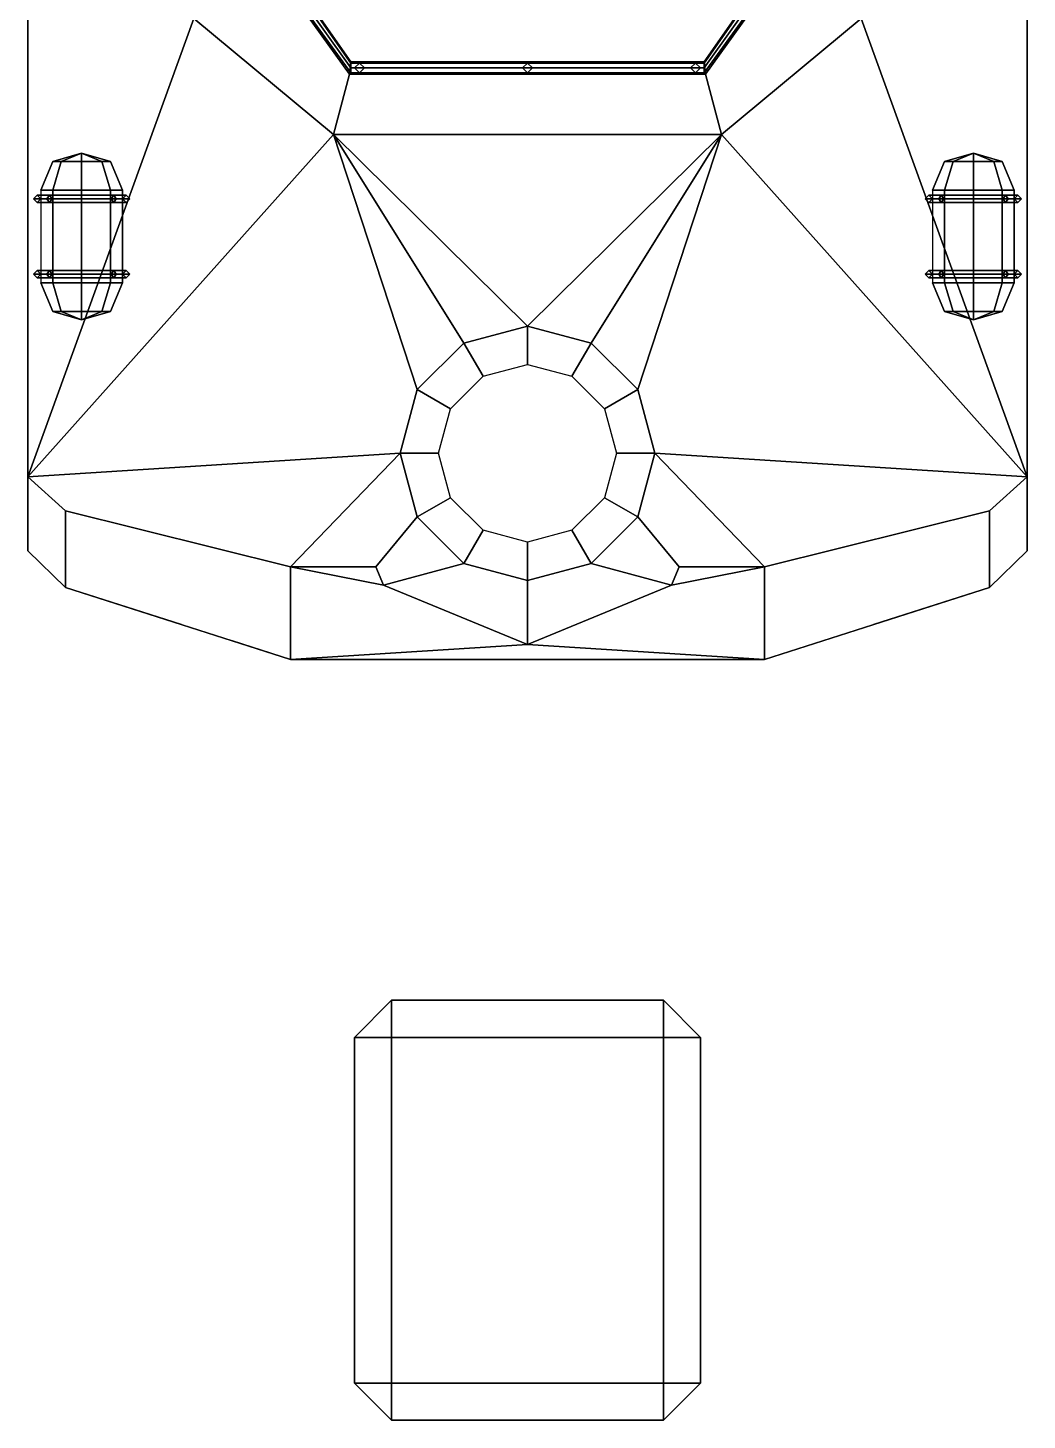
# Model space of a CAD drawing. Extents: x -4 to 4, y -35.9 to 36.
# Drawn here: x -4.05 to 4.05, y 2.36 to 13.63 of the extents above; entities that cross this region are included whole.
import ezdxf

# ---------------------------------------------------------------- set-up
doc = ezdxf.new("R2010")
doc.units = 0
doc.layers.add('SUPERSTRUCTURE', color=3, linetype='CONTINUOUS')

msp = doc.modelspace()

# ---------------------------------------------------------------- linework, layer by layer
at = {"layer": 'SUPERSTRUCTURE'}
for points in [[(-4.045, 27.32, 3.13), (-4.045, 9.4, 3.13), (-4.045, 10, 5.69), (-4.045, 26.4, 5.69)], [(-4.045, 27.32, 2.99), (-4.045, 9.4, 2.99), (-4.045, 9.4, 3.13), (-4.045, 27.32, 3.13)], [(4.045, 10, 5.69), (4.045, 9.4, 3.13), (4.045, 27.32, 3.13), (4.045, 26.4, 5.69)], [(4.045, 9.4, 3.13), (4.045, 9.4, 2.99), (4.045, 27.32, 2.99), (4.045, 27.32, 3.13)], [(-4.045, 26.4, 5.69), (-4.045, 10, 5.69), (-2.7, 13.71, 5.69), (-2.7, 24.09, 5.69)], [(2.7, 24.09, 5.69), (2.7, 13.71, 5.69), (4.045, 10, 5.69), (4.045, 26.4, 5.69)], [(-2.7, 13.71, 5.69), (-1.57, 12.77, 5.69), (-1.44, 13.26, 8.78), (-2.18, 14.29, 8.78)], [(-1.43, 13.36, 8.78), (-2.08, 14.29, 8.78), (-2.18, 14.29, 8.78), (-1.44, 13.26, 8.78)], [(-1.43, 13.31, 9.3), (-1.43, 13.27, 9.34), (-2.17, 14.29, 9.34), (-2.13, 14.29, 9.3)], [(-1.43, 13.27, 9.34), (-1.43, 13.31, 9.38), (-2.13, 14.29, 9.38), (-2.17, 14.29, 9.34)], [(-1.43, 13.35, 9.34), (-1.43, 13.31, 9.3), (-2.13, 14.29, 9.3), (-2.09, 14.29, 9.34)], [(-1.43, 13.31, 9.38), (-1.43, 13.35, 9.34), (-2.09, 14.29, 9.34), (-2.13, 14.29, 9.38)], [(1.43, 13.36, 7.59), (2.08, 14.29, 7.59), (-2.08, 14.29, 7.59), (-1.43, 13.36, 7.59)], [(-1.43, 13.36, 7.59), (-2.08, 14.29, 7.59), (-2.08, 14.29, 8.78), (-1.43, 13.36, 8.78)], [(2.08, 14.29, 8.78), (1.43, 13.36, 8.78), (1.44, 13.26, 8.78), (2.18, 14.29, 8.78)], [(2.08, 14.29, 7.59), (1.43, 13.36, 7.59), (1.43, 13.36, 8.78), (2.08, 14.29, 8.78)], [(1.43, 13.35, 9.34), (1.43, 13.31, 9.38), (2.13, 14.29, 9.38), (2.09, 14.29, 9.34)], [(1.43, 13.31, 9.38), (1.43, 13.27, 9.34), (2.17, 14.29, 9.34), (2.13, 14.29, 9.38)], [(1.43, 13.27, 9.34), (1.43, 13.31, 9.3), (2.13, 14.29, 9.3), (2.17, 14.29, 9.34)], [(1.43, 13.31, 9.3), (1.43, 13.35, 9.34), (2.09, 14.29, 9.34), (2.13, 14.29, 9.3)], [(1.44, 13.26, 8.78), (1.57, 12.77, 5.69), (2.7, 13.71, 5.69), (2.18, 14.29, 8.78)], [(-4.045, 10, 5.69), (-4.045, 10, 5.69), (-1.57, 12.77, 5.69), (-2.7, 13.71, 5.69)], [(1.57, 12.77, 5.69), (4.045, 10, 5.69), (4.045, 10, 5.69), (2.7, 13.71, 5.69)], [(1.43, 13.36, 8.78), (-1.43, 13.36, 8.78), (-1.44, 13.26, 8.78), (1.44, 13.26, 8.78)], [(1.43, 13.36, 7.59), (-1.43, 13.36, 7.59), (-1.43, 13.36, 8.78), (1.43, 13.36, 8.78)], [(1.43, 13.35, 9.34), (1.43, 13.31, 9.3), (-1.43, 13.31, 9.3), (-1.43, 13.35, 9.34)], [(1.43, 13.31, 9.38), (1.43, 13.35, 9.34), (-1.43, 13.35, 9.34), (-1.43, 13.31, 9.38)], [(1.43, 13.31, 9.3), (1.43, 13.27, 9.34), (-1.43, 13.27, 9.34), (-1.43, 13.31, 9.3)], [(1.43, 13.27, 9.34), (1.43, 13.31, 9.38), (-1.43, 13.31, 9.38), (-1.43, 13.27, 9.34)], [(-1.36, 13.35, 8.78), (-1.4, 13.31, 8.78), (-1.4, 13.31, 9.3), (-1.36, 13.35, 9.34)], [(-1.4, 13.31, 8.78), (-1.36, 13.27, 8.78), (-1.36, 13.27, 9.34), (-1.4, 13.31, 9.3)], [(-1.32, 13.31, 8.78), (-1.36, 13.35, 8.78), (-1.36, 13.35, 9.34), (-1.32, 13.31, 9.3)], [(-1.36, 13.27, 8.78), (-1.32, 13.31, 8.78), (-1.32, 13.31, 9.3), (-1.36, 13.27, 9.34)], [(0, 13.35, 8.78), (-0.04, 13.31, 8.78), (-0.04, 13.31, 9.3), (0, 13.35, 9.34)], [(-0.04, 13.31, 8.78), (0, 13.27, 8.78), (0, 13.27, 9.34), (-0.04, 13.31, 9.3)], [(0.04, 13.31, 8.78), (0, 13.35, 8.78), (0, 13.35, 9.34), (0.04, 13.31, 9.3)], [(0, 13.27, 8.78), (0.04, 13.31, 8.78), (0.04, 13.31, 9.3), (0, 13.27, 9.34)], [(1.36, 13.35, 8.78), (1.32, 13.31, 8.78), (1.32, 13.31, 9.3), (1.36, 13.35, 9.34)], [(1.32, 13.31, 8.78), (1.36, 13.27, 8.78), (1.36, 13.27, 9.34), (1.32, 13.31, 9.3)], [(1.4, 13.31, 8.78), (1.36, 13.35, 8.78), (1.36, 13.35, 9.34), (1.4, 13.31, 9.3)], [(1.36, 13.27, 8.78), (1.4, 13.31, 8.78), (1.4, 13.31, 9.3), (1.36, 13.27, 9.34)], [(-1.44, 13.26, 8.78), (-1.57, 12.77, 5.69), (1.57, 12.77, 5.69), (1.44, 13.26, 8.78)], [(-0.892, 10.705, 5.69), (-1.57, 12.77, 5.69), (-4.045, 10, 5.69), (-1.03, 10.19, 5.69)], [(-1.57, 12.77, 5.69), (0, 11.22, 5.69), (0, 11.22, 5.69), (1.57, 12.77, 5.69)], [(-0.515, 11.082, 5.69), (-1.57, 12.77, 5.69), (-1.57, 12.77, 5.69), (-0.892, 10.705, 5.69)], [(0, 11.22, 5.69), (-1.57, 12.77, 5.69), (-1.57, 12.77, 5.69), (-0.515, 11.082, 5.69)], [(0, 11.22, 5.69), (0.515, 11.082, 5.69), (0.515, 11.082, 5.69), (1.57, 12.77, 5.69)], [(0.515, 11.082, 5.69), (0.892, 10.705, 5.69), (0.892, 10.705, 5.69), (1.57, 12.77, 5.69)], [(1.03, 10.19, 5.69), (4.045, 10, 5.69), (1.57, 12.77, 5.69), (0.892, 10.705, 5.69)], [(-3.775, 12.553, 5.915), (-3.843, 12.32, 5.847), (-3.94, 12.32, 6.08), (-3.843, 12.553, 6.08)], [(-3.843, 12.553, 6.08), (-3.94, 12.32, 6.08), (-3.843, 12.32, 6.313), (-3.775, 12.553, 6.245)], [(-3.61, 12.62, 6.08), (-3.775, 12.553, 5.915), (-3.843, 12.553, 6.08), (-3.61, 12.62, 6.08)], [(-3.61, 12.62, 6.08), (-3.843, 12.553, 6.08), (-3.775, 12.553, 6.245), (-3.61, 12.62, 6.08)], [(-3.61, 12.553, 5.847), (-3.61, 12.32, 5.75), (-3.843, 12.32, 5.847), (-3.775, 12.553, 5.915)], [(-3.775, 12.553, 6.245), (-3.843, 12.32, 6.313), (-3.61, 12.32, 6.41), (-3.61, 12.553, 6.313)], [(-3.61, 12.62, 6.08), (-3.61, 12.553, 5.847), (-3.775, 12.553, 5.915), (-3.61, 12.62, 6.08)], [(-3.61, 12.62, 6.08), (-3.775, 12.553, 6.245), (-3.61, 12.553, 6.313), (-3.61, 12.62, 6.08)], [(-3.61, 12.62, 6.08), (-3.445, 12.553, 5.915), (-3.61, 12.553, 5.847), (-3.61, 12.62, 6.08)], [(-3.61, 12.62, 6.08), (-3.377, 12.553, 6.08), (-3.445, 12.553, 5.915), (-3.61, 12.62, 6.08)], [(-3.61, 12.62, 6.08), (-3.445, 12.553, 6.245), (-3.377, 12.553, 6.08), (-3.61, 12.62, 6.08)], [(-3.61, 12.62, 6.08), (-3.61, 12.553, 6.313), (-3.445, 12.553, 6.245), (-3.61, 12.62, 6.08)], [(-3.445, 12.553, 5.915), (-3.377, 12.32, 5.847), (-3.61, 12.32, 5.75), (-3.61, 12.553, 5.847)], [(-3.61, 12.553, 6.313), (-3.61, 12.32, 6.41), (-3.377, 12.32, 6.313), (-3.445, 12.553, 6.245)], [(-3.377, 12.553, 6.08), (-3.28, 12.32, 6.08), (-3.377, 12.32, 5.847), (-3.445, 12.553, 5.915)], [(-3.445, 12.553, 6.245), (-3.377, 12.32, 6.313), (-3.28, 12.32, 6.08), (-3.377, 12.553, 6.08)], [(3.377, 12.553, 6.08), (3.28, 12.32, 6.08), (3.377, 12.32, 6.313), (3.445, 12.553, 6.245)], [(3.445, 12.553, 5.915), (3.377, 12.32, 5.847), (3.28, 12.32, 6.08), (3.377, 12.553, 6.08)], [(3.61, 12.62, 6.08), (3.377, 12.553, 6.08), (3.445, 12.553, 6.245), (3.61, 12.62, 6.08)], [(3.61, 12.62, 6.08), (3.445, 12.553, 5.915), (3.377, 12.553, 6.08), (3.61, 12.62, 6.08)], [(3.445, 12.553, 6.245), (3.377, 12.32, 6.313), (3.61, 12.32, 6.41), (3.61, 12.553, 6.313)], [(3.61, 12.553, 5.847), (3.61, 12.32, 5.75), (3.377, 12.32, 5.847), (3.445, 12.553, 5.915)], [(3.61, 12.62, 6.08), (3.445, 12.553, 6.245), (3.61, 12.553, 6.313), (3.61, 12.62, 6.08)], [(3.61, 12.62, 6.08), (3.61, 12.553, 5.847), (3.445, 12.553, 5.915), (3.61, 12.62, 6.08)], [(3.61, 12.62, 6.08), (3.775, 12.553, 6.245), (3.843, 12.553, 6.08), (3.61, 12.62, 6.08)], [(3.61, 12.62, 6.08), (3.843, 12.553, 6.08), (3.775, 12.553, 5.915), (3.61, 12.62, 6.08)], [(3.61, 12.62, 6.08), (3.61, 12.553, 6.313), (3.775, 12.553, 6.245), (3.61, 12.62, 6.08)], [(3.61, 12.62, 6.08), (3.775, 12.553, 5.915), (3.61, 12.553, 5.847), (3.61, 12.62, 6.08)], [(3.61, 12.553, 6.313), (3.61, 12.32, 6.41), (3.843, 12.32, 6.313), (3.775, 12.553, 6.245)], [(3.775, 12.553, 5.915), (3.843, 12.32, 5.847), (3.61, 12.32, 5.75), (3.61, 12.553, 5.847)], [(3.775, 12.553, 6.245), (3.843, 12.32, 6.313), (3.94, 12.32, 6.08), (3.843, 12.553, 6.08)], [(3.843, 12.553, 6.08), (3.94, 12.32, 6.08), (3.843, 12.32, 5.847), (3.775, 12.553, 5.915)], [(-3.97, 12.28, 5.69), (-4, 12.25, 5.69), (-4, 12.25, 6.08), (-3.97, 12.28, 6.08)], [(-3.891, 12.25, 6.361), (-3.87, 12.28, 6.34), (-3.97, 12.28, 6.08), (-4, 12.25, 6.08)], [(-4, 12.25, 5.69), (-3.97, 12.22, 5.69), (-3.97, 12.22, 6.08), (-4, 12.25, 6.08)], [(-3.87, 12.22, 6.34), (-3.891, 12.25, 6.361), (-4, 12.25, 6.08), (-3.97, 12.22, 6.08)], [(-3.94, 12.25, 5.69), (-3.97, 12.28, 5.69), (-3.97, 12.28, 6.08), (-3.94, 12.25, 6.08)], [(-3.87, 12.28, 6.34), (-3.849, 12.25, 6.319), (-3.94, 12.25, 6.08), (-3.97, 12.28, 6.08)], [(-3.97, 12.22, 5.69), (-3.94, 12.25, 5.69), (-3.94, 12.25, 6.08), (-3.97, 12.22, 6.08)], [(-3.849, 12.25, 6.319), (-3.87, 12.22, 6.34), (-3.97, 12.22, 6.08), (-3.94, 12.25, 6.08)], [(-3.61, 12.25, 6.47), (-3.61, 12.28, 6.44), (-3.87, 12.28, 6.34), (-3.891, 12.25, 6.361)], [(-3.61, 12.22, 6.44), (-3.61, 12.25, 6.47), (-3.891, 12.25, 6.361), (-3.87, 12.22, 6.34)], [(-3.61, 12.28, 6.44), (-3.61, 12.25, 6.41), (-3.849, 12.25, 6.319), (-3.87, 12.28, 6.34)], [(-3.61, 12.25, 6.41), (-3.61, 12.22, 6.44), (-3.87, 12.22, 6.34), (-3.849, 12.25, 6.319)], [(-3.61, 12.28, 6.44), (-3.61, 12.25, 6.47), (-3.329, 12.25, 6.361), (-3.35, 12.28, 6.34)], [(-3.61, 12.25, 6.41), (-3.61, 12.28, 6.44), (-3.35, 12.28, 6.34), (-3.371, 12.25, 6.319)], [(-3.61, 12.25, 6.47), (-3.61, 12.22, 6.44), (-3.35, 12.22, 6.34), (-3.329, 12.25, 6.361)], [(-3.61, 12.22, 6.44), (-3.61, 12.25, 6.41), (-3.371, 12.25, 6.319), (-3.35, 12.22, 6.34)], [(-3.371, 12.25, 6.319), (-3.35, 12.28, 6.34), (-3.25, 12.28, 6.08), (-3.28, 12.25, 6.08)], [(-3.35, 12.22, 6.34), (-3.371, 12.25, 6.319), (-3.28, 12.25, 6.08), (-3.25, 12.22, 6.08)], [(-3.35, 12.28, 6.34), (-3.329, 12.25, 6.361), (-3.22, 12.25, 6.08), (-3.25, 12.28, 6.08)], [(-3.329, 12.25, 6.361), (-3.35, 12.22, 6.34), (-3.25, 12.22, 6.08), (-3.22, 12.25, 6.08)], [(-3.25, 12.28, 5.69), (-3.28, 12.25, 5.69), (-3.28, 12.25, 6.08), (-3.25, 12.28, 6.08)], [(-3.28, 12.25, 5.69), (-3.25, 12.22, 5.69), (-3.25, 12.22, 6.08), (-3.28, 12.25, 6.08)], [(-3.22, 12.25, 5.69), (-3.25, 12.28, 5.69), (-3.25, 12.28, 6.08), (-3.22, 12.25, 6.08)], [(-3.25, 12.22, 5.69), (-3.22, 12.25, 5.69), (-3.22, 12.25, 6.08), (-3.25, 12.22, 6.08)], [(3.329, 12.25, 6.361), (3.35, 12.28, 6.34), (3.25, 12.28, 6.08), (3.22, 12.25, 6.08)], [(3.25, 12.28, 5.69), (3.22, 12.25, 5.69), (3.22, 12.25, 6.08), (3.25, 12.28, 6.08)], [(3.35, 12.22, 6.34), (3.329, 12.25, 6.361), (3.22, 12.25, 6.08), (3.25, 12.22, 6.08)], [(3.22, 12.25, 5.69), (3.25, 12.22, 5.69), (3.25, 12.22, 6.08), (3.22, 12.25, 6.08)], [(3.35, 12.28, 6.34), (3.371, 12.25, 6.319), (3.28, 12.25, 6.08), (3.25, 12.28, 6.08)], [(3.28, 12.25, 5.69), (3.25, 12.28, 5.69), (3.25, 12.28, 6.08), (3.28, 12.25, 6.08)], [(3.371, 12.25, 6.319), (3.35, 12.22, 6.34), (3.25, 12.22, 6.08), (3.28, 12.25, 6.08)], [(3.25, 12.22, 5.69), (3.28, 12.25, 5.69), (3.28, 12.25, 6.08), (3.25, 12.22, 6.08)], [(3.61, 12.25, 6.47), (3.61, 12.28, 6.44), (3.35, 12.28, 6.34), (3.329, 12.25, 6.361)], [(3.61, 12.22, 6.44), (3.61, 12.25, 6.47), (3.329, 12.25, 6.361), (3.35, 12.22, 6.34)], [(3.61, 12.28, 6.44), (3.61, 12.25, 6.41), (3.371, 12.25, 6.319), (3.35, 12.28, 6.34)], [(3.61, 12.25, 6.41), (3.61, 12.22, 6.44), (3.35, 12.22, 6.34), (3.371, 12.25, 6.319)], [(3.61, 12.25, 6.41), (3.61, 12.28, 6.44), (3.87, 12.28, 6.34), (3.849, 12.25, 6.319)], [(3.61, 12.28, 6.44), (3.61, 12.25, 6.47), (3.891, 12.25, 6.361), (3.87, 12.28, 6.34)], [(3.61, 12.22, 6.44), (3.61, 12.25, 6.41), (3.849, 12.25, 6.319), (3.87, 12.22, 6.34)], [(3.61, 12.25, 6.47), (3.61, 12.22, 6.44), (3.87, 12.22, 6.34), (3.891, 12.25, 6.361)], [(3.849, 12.25, 6.319), (3.87, 12.28, 6.34), (3.97, 12.28, 6.08), (3.94, 12.25, 6.08)], [(3.87, 12.22, 6.34), (3.849, 12.25, 6.319), (3.94, 12.25, 6.08), (3.97, 12.22, 6.08)], [(3.87, 12.28, 6.34), (3.891, 12.25, 6.361), (4, 12.25, 6.08), (3.97, 12.28, 6.08)], [(3.891, 12.25, 6.361), (3.87, 12.22, 6.34), (3.97, 12.22, 6.08), (4, 12.25, 6.08)], [(3.97, 12.28, 5.69), (3.94, 12.25, 5.69), (3.94, 12.25, 6.08), (3.97, 12.28, 6.08)], [(3.94, 12.25, 5.69), (3.97, 12.22, 5.69), (3.97, 12.22, 6.08), (3.94, 12.25, 6.08)], [(4, 12.25, 5.69), (3.97, 12.28, 5.69), (3.97, 12.28, 6.08), (4, 12.25, 6.08)], [(3.97, 12.22, 5.69), (4, 12.25, 5.69), (4, 12.25, 6.08), (3.97, 12.22, 6.08)], [(-3.891, 11.64, 6.361), (-3.87, 11.67, 6.34), (-3.97, 11.67, 6.08), (-4, 11.64, 6.08)], [(-3.97, 11.67, 5.69), (-4, 11.64, 5.69), (-4, 11.64, 6.08), (-3.97, 11.67, 6.08)], [(-3.87, 11.61, 6.34), (-3.891, 11.64, 6.361), (-4, 11.64, 6.08), (-3.97, 11.61, 6.08)], [(-4, 11.64, 5.69), (-3.97, 11.61, 5.69), (-3.97, 11.61, 6.08), (-4, 11.64, 6.08)], [(-3.87, 11.67, 6.34), (-3.849, 11.64, 6.319), (-3.94, 11.64, 6.08), (-3.97, 11.67, 6.08)], [(-3.94, 11.64, 5.69), (-3.97, 11.67, 5.69), (-3.97, 11.67, 6.08), (-3.94, 11.64, 6.08)], [(-3.849, 11.64, 6.319), (-3.87, 11.61, 6.34), (-3.97, 11.61, 6.08), (-3.94, 11.64, 6.08)], [(-3.97, 11.61, 5.69), (-3.94, 11.64, 5.69), (-3.94, 11.64, 6.08), (-3.97, 11.61, 6.08)], [(-3.61, 11.64, 6.47), (-3.61, 11.67, 6.44), (-3.87, 11.67, 6.34), (-3.891, 11.64, 6.361)], [(-3.61, 11.61, 6.44), (-3.61, 11.64, 6.47), (-3.891, 11.64, 6.361), (-3.87, 11.61, 6.34)], [(-3.61, 11.67, 6.44), (-3.61, 11.64, 6.41), (-3.849, 11.64, 6.319), (-3.87, 11.67, 6.34)], [(-3.61, 11.64, 6.41), (-3.61, 11.61, 6.44), (-3.87, 11.61, 6.34), (-3.849, 11.64, 6.319)], [(-3.61, 11.64, 6.41), (-3.61, 11.67, 6.44), (-3.35, 11.67, 6.34), (-3.371, 11.64, 6.319)], [(-3.61, 11.67, 6.44), (-3.61, 11.64, 6.47), (-3.329, 11.64, 6.361), (-3.35, 11.67, 6.34)], [(-3.61, 11.61, 6.44), (-3.61, 11.64, 6.41), (-3.371, 11.64, 6.319), (-3.35, 11.61, 6.34)], [(-3.61, 11.64, 6.47), (-3.61, 11.61, 6.44), (-3.35, 11.61, 6.34), (-3.329, 11.64, 6.361)], [(-3.371, 11.64, 6.319), (-3.35, 11.67, 6.34), (-3.25, 11.67, 6.08), (-3.28, 11.64, 6.08)], [(-3.35, 11.61, 6.34), (-3.371, 11.64, 6.319), (-3.28, 11.64, 6.08), (-3.25, 11.61, 6.08)], [(-3.35, 11.67, 6.34), (-3.329, 11.64, 6.361), (-3.22, 11.64, 6.08), (-3.25, 11.67, 6.08)], [(-3.329, 11.64, 6.361), (-3.35, 11.61, 6.34), (-3.25, 11.61, 6.08), (-3.22, 11.64, 6.08)], [(-3.25, 11.67, 5.69), (-3.28, 11.64, 5.69), (-3.28, 11.64, 6.08), (-3.25, 11.67, 6.08)], [(-3.28, 11.64, 5.69), (-3.25, 11.61, 5.69), (-3.25, 11.61, 6.08), (-3.28, 11.64, 6.08)], [(-3.22, 11.64, 5.69), (-3.25, 11.67, 5.69), (-3.25, 11.67, 6.08), (-3.22, 11.64, 6.08)], [(-3.25, 11.61, 5.69), (-3.22, 11.64, 5.69), (-3.22, 11.64, 6.08), (-3.25, 11.61, 6.08)], [(3.329, 11.64, 6.361), (3.35, 11.67, 6.34), (3.25, 11.67, 6.08), (3.22, 11.64, 6.08)], [(3.25, 11.67, 5.69), (3.22, 11.64, 5.69), (3.22, 11.64, 6.08), (3.25, 11.67, 6.08)], [(3.35, 11.61, 6.34), (3.329, 11.64, 6.361), (3.22, 11.64, 6.08), (3.25, 11.61, 6.08)], [(3.22, 11.64, 5.69), (3.25, 11.61, 5.69), (3.25, 11.61, 6.08), (3.22, 11.64, 6.08)], [(3.35, 11.67, 6.34), (3.371, 11.64, 6.319), (3.28, 11.64, 6.08), (3.25, 11.67, 6.08)], [(3.28, 11.64, 5.69), (3.25, 11.67, 5.69), (3.25, 11.67, 6.08), (3.28, 11.64, 6.08)], [(3.371, 11.64, 6.319), (3.35, 11.61, 6.34), (3.25, 11.61, 6.08), (3.28, 11.64, 6.08)], [(3.25, 11.61, 5.69), (3.28, 11.64, 5.69), (3.28, 11.64, 6.08), (3.25, 11.61, 6.08)], [(3.61, 11.64, 6.47), (3.61, 11.67, 6.44), (3.35, 11.67, 6.34), (3.329, 11.64, 6.361)], [(3.61, 11.61, 6.44), (3.61, 11.64, 6.47), (3.329, 11.64, 6.361), (3.35, 11.61, 6.34)], [(3.61, 11.67, 6.44), (3.61, 11.64, 6.41), (3.371, 11.64, 6.319), (3.35, 11.67, 6.34)], [(3.61, 11.64, 6.41), (3.61, 11.61, 6.44), (3.35, 11.61, 6.34), (3.371, 11.64, 6.319)], [(3.61, 11.67, 6.44), (3.61, 11.64, 6.47), (3.891, 11.64, 6.361), (3.87, 11.67, 6.34)], [(3.61, 11.64, 6.41), (3.61, 11.67, 6.44), (3.87, 11.67, 6.34), (3.849, 11.64, 6.319)], [(3.61, 11.64, 6.47), (3.61, 11.61, 6.44), (3.87, 11.61, 6.34), (3.891, 11.64, 6.361)], [(3.61, 11.61, 6.44), (3.61, 11.64, 6.41), (3.849, 11.64, 6.319), (3.87, 11.61, 6.34)], [(3.849, 11.64, 6.319), (3.87, 11.67, 6.34), (3.97, 11.67, 6.08), (3.94, 11.64, 6.08)], [(3.87, 11.61, 6.34), (3.849, 11.64, 6.319), (3.94, 11.64, 6.08), (3.97, 11.61, 6.08)], [(3.87, 11.67, 6.34), (3.891, 11.64, 6.361), (4, 11.64, 6.08), (3.97, 11.67, 6.08)], [(3.891, 11.64, 6.361), (3.87, 11.61, 6.34), (3.97, 11.61, 6.08), (4, 11.64, 6.08)], [(3.97, 11.67, 5.69), (3.94, 11.64, 5.69), (3.94, 11.64, 6.08), (3.97, 11.67, 6.08)], [(3.94, 11.64, 5.69), (3.97, 11.61, 5.69), (3.97, 11.61, 6.08), (3.94, 11.64, 6.08)], [(4, 11.64, 5.69), (3.97, 11.67, 5.69), (3.97, 11.67, 6.08), (4, 11.64, 6.08)], [(3.97, 11.61, 5.69), (4, 11.64, 5.69), (4, 11.64, 6.08), (3.97, 11.61, 6.08)], [(-3.94, 11.57, 6.08), (-3.843, 11.337, 6.08), (-3.775, 11.337, 6.245), (-3.843, 11.57, 6.313)], [(-3.843, 11.57, 5.847), (-3.775, 11.337, 5.915), (-3.843, 11.337, 6.08), (-3.94, 11.57, 6.08)], [(-3.843, 11.57, 6.313), (-3.775, 11.337, 6.245), (-3.61, 11.337, 6.313), (-3.61, 11.57, 6.41)], [(-3.61, 11.57, 5.75), (-3.61, 11.337, 5.847), (-3.775, 11.337, 5.915), (-3.843, 11.57, 5.847)], [(-3.61, 11.57, 6.41), (-3.61, 11.337, 6.313), (-3.445, 11.337, 6.245), (-3.377, 11.57, 6.313)], [(-3.377, 11.57, 5.847), (-3.445, 11.337, 5.915), (-3.61, 11.337, 5.847), (-3.61, 11.57, 5.75)], [(-3.377, 11.57, 6.313), (-3.445, 11.337, 6.245), (-3.377, 11.337, 6.08), (-3.28, 11.57, 6.08)], [(-3.28, 11.57, 6.08), (-3.377, 11.337, 6.08), (-3.445, 11.337, 5.915), (-3.377, 11.57, 5.847)], [(3.377, 11.57, 5.847), (3.445, 11.337, 5.915), (3.377, 11.337, 6.08), (3.28, 11.57, 6.08)], [(3.28, 11.57, 6.08), (3.377, 11.337, 6.08), (3.445, 11.337, 6.245), (3.377, 11.57, 6.313)], [(3.377, 11.57, 6.313), (3.445, 11.337, 6.245), (3.61, 11.337, 6.313), (3.61, 11.57, 6.41)], [(3.61, 11.57, 5.75), (3.61, 11.337, 5.847), (3.445, 11.337, 5.915), (3.377, 11.57, 5.847)], [(3.61, 11.57, 6.41), (3.61, 11.337, 6.313), (3.775, 11.337, 6.245), (3.843, 11.57, 6.313)], [(3.843, 11.57, 5.847), (3.775, 11.337, 5.915), (3.61, 11.337, 5.847), (3.61, 11.57, 5.75)], [(3.94, 11.57, 6.08), (3.843, 11.337, 6.08), (3.775, 11.337, 5.915), (3.843, 11.57, 5.847)], [(3.843, 11.57, 6.313), (3.775, 11.337, 6.245), (3.843, 11.337, 6.08), (3.94, 11.57, 6.08)], [(-3.843, 11.337, 6.08), (-3.61, 11.27, 6.08), (-3.61, 11.27, 6.08), (-3.775, 11.337, 6.245)], [(-3.775, 11.337, 5.915), (-3.61, 11.27, 6.08), (-3.61, 11.27, 6.08), (-3.843, 11.337, 6.08)], [(-3.775, 11.337, 6.245), (-3.61, 11.27, 6.08), (-3.61, 11.27, 6.08), (-3.61, 11.337, 6.313)], [(-3.61, 11.337, 5.847), (-3.61, 11.27, 6.08), (-3.61, 11.27, 6.08), (-3.775, 11.337, 5.915)], [(-3.445, 11.337, 6.245), (-3.61, 11.27, 6.08), (-3.61, 11.27, 6.08), (-3.377, 11.337, 6.08)], [(-3.61, 11.337, 6.313), (-3.61, 11.27, 6.08), (-3.61, 11.27, 6.08), (-3.445, 11.337, 6.245)], [(-3.445, 11.337, 5.915), (-3.61, 11.27, 6.08), (-3.61, 11.27, 6.08), (-3.61, 11.337, 5.847)], [(-3.377, 11.337, 6.08), (-3.61, 11.27, 6.08), (-3.61, 11.27, 6.08), (-3.445, 11.337, 5.915)], [(3.445, 11.337, 5.915), (3.61, 11.27, 6.08), (3.61, 11.27, 6.08), (3.377, 11.337, 6.08)], [(3.377, 11.337, 6.08), (3.61, 11.27, 6.08), (3.61, 11.27, 6.08), (3.445, 11.337, 6.245)], [(3.61, 11.337, 5.847), (3.61, 11.27, 6.08), (3.61, 11.27, 6.08), (3.445, 11.337, 5.915)], [(3.445, 11.337, 6.245), (3.61, 11.27, 6.08), (3.61, 11.27, 6.08), (3.61, 11.337, 6.313)], [(3.843, 11.337, 6.08), (3.61, 11.27, 6.08), (3.61, 11.27, 6.08), (3.775, 11.337, 5.915)], [(3.775, 11.337, 6.245), (3.61, 11.27, 6.08), (3.61, 11.27, 6.08), (3.843, 11.337, 6.08)], [(3.775, 11.337, 5.915), (3.61, 11.27, 6.08), (3.61, 11.27, 6.08), (3.61, 11.337, 5.847)], [(3.61, 11.337, 6.313), (3.61, 11.27, 6.08), (3.61, 11.27, 6.08), (3.775, 11.337, 6.245)], [(0, 11.22, 5.69), (-0.515, 11.082, 5.69), (-0.36, 10.814, 6.29), (0, 10.91, 6.29)], [(0.515, 11.082, 5.69), (0, 11.22, 5.69), (0, 10.91, 6.29), (0.36, 10.814, 6.29)], [(-0.515, 11.082, 5.69), (-0.892, 10.705, 5.69), (-0.624, 10.55, 6.29), (-0.36, 10.814, 6.29)], [(0.892, 10.705, 5.69), (0.515, 11.082, 5.69), (0.36, 10.814, 6.29), (0.624, 10.55, 6.29)], [(-0.892, 10.705, 5.69), (-1.03, 10.19, 5.69), (-0.72, 10.19, 6.29), (-0.624, 10.55, 6.29)], [(1.03, 10.19, 5.69), (0.892, 10.705, 5.69), (0.624, 10.55, 6.29), (0.72, 10.19, 6.29)], [(-1.03, 10.19, 5.69), (-4.045, 10, 5.69), (-3.74, 9.724, 5.69), (-1.92, 9.27, 5.69)], [(-1.03, 10.19, 5.69), (-1.92, 9.27, 5.69), (-1.228, 9.27, 5.69), (-0.892, 9.675, 5.69)], [(-1.03, 10.19, 5.69), (-0.892, 9.675, 5.69), (-0.624, 9.83, 6.29), (-0.72, 10.19, 6.29)], [(0.892, 9.675, 5.69), (1.03, 10.19, 5.69), (0.72, 10.19, 6.29), (0.624, 9.83, 6.29)], [(0.892, 9.675, 5.69), (1.228, 9.27, 5.69), (1.92, 9.27, 5.69), (1.03, 10.19, 5.69)], [(1.92, 9.27, 5.69), (3.74, 9.724, 5.69), (4.045, 10, 5.69), (1.03, 10.19, 5.69)], [(-4.045, 10, 5.69), (-4.045, 9.4, 3.13), (-3.74, 9.102, 3.13), (-3.74, 9.724, 5.69)], [(3.74, 9.724, 5.69), (3.74, 9.102, 3.13), (4.045, 9.4, 3.13), (4.045, 10, 5.69)], [(-0.892, 9.675, 5.69), (-0.515, 9.298, 5.69), (-0.36, 9.566, 6.29), (-0.624, 9.83, 6.29)], [(0.515, 9.298, 5.69), (0.892, 9.675, 5.69), (0.624, 9.83, 6.29), (0.36, 9.566, 6.29)], [(-3.74, 9.724, 5.69), (-3.74, 9.102, 3.13), (-1.92, 8.52, 3.13), (-1.92, 9.27, 5.69)], [(1.92, 9.27, 5.69), (1.92, 8.52, 3.13), (3.74, 9.102, 3.13), (3.74, 9.724, 5.69)], [(-0.892, 9.675, 5.69), (-1.228, 9.27, 5.69), (-1.167, 9.123, 5.69), (-0.515, 9.298, 5.69)], [(0.515, 9.298, 5.69), (1.167, 9.123, 5.69), (1.228, 9.27, 5.69), (0.892, 9.675, 5.69)], [(-0.515, 9.298, 5.69), (0, 9.16, 5.69), (0, 9.47, 6.29), (-0.36, 9.566, 6.29)], [(0, 9.16, 5.69), (0.515, 9.298, 5.69), (0.36, 9.566, 6.29), (0, 9.47, 6.29)], [(-4.045, 9.4, 3.13), (-4.045, 9.4, 2.99), (-3.74, 9.102, 3.006), (-3.74, 9.102, 3.13)], [(3.74, 9.102, 3.13), (3.74, 9.102, 3.006), (4.045, 9.4, 2.99), (4.045, 9.4, 3.13)], [(-1.92, 9.27, 5.69), (-1.92, 8.52, 3.13), (0, 8.64, 3.54), (-1.167, 9.123, 5.189)], [(-1.92, 9.27, 5.69), (-1.167, 9.123, 5.189), (-1.228, 9.27, 5.69), (-1.92, 9.27, 5.69)], [(-1.228, 9.27, 5.69), (-1.167, 9.123, 5.189), (-1.167, 9.123, 5.69), (-1.228, 9.27, 5.69)], [(-0.515, 9.298, 5.69), (-1.167, 9.123, 5.69), (0, 8.64, 5.69), (0, 9.16, 5.69)], [(0, 9.16, 5.69), (0, 8.64, 5.69), (1.167, 9.123, 5.69), (0.515, 9.298, 5.69)], [(1.92, 8.52, 3.13), (1.92, 9.27, 5.69), (1.167, 9.123, 5.189), (0, 8.64, 3.54)], [(1.167, 9.123, 5.189), (1.228, 9.27, 5.69), (1.228, 9.27, 5.69), (1.167, 9.123, 5.69)], [(1.167, 9.123, 5.189), (1.92, 9.27, 5.69), (1.92, 9.27, 5.69), (1.228, 9.27, 5.69)], [(-3.74, 9.102, 3.13), (-2.8, 8.802, 3.055), (-2.389, 8.67, 3.071), (-1.92, 8.52, 3.13)], [(-3.74, 9.102, 3.13), (-3.74, 9.102, 3.006), (-2.8, 8.802, 3.055)], [(-1.167, 9.123, 5.189), (0, 8.64, 3.54), (0, 8.64, 5.69), (-1.167, 9.123, 5.69)], [(0, 8.64, 3.54), (1.167, 9.123, 5.189), (1.167, 9.123, 5.69), (0, 8.64, 5.69)], [(1.92, 8.52, 3.13), (2.389, 8.67, 3.071), (2.8, 8.802, 3.055), (3.74, 9.102, 3.13)], [(2.8, 8.802, 3.055), (2.8, 8.802, 3.055), (3.74, 9.102, 3.006), (3.74, 9.102, 3.13)], [(-1.92, 8.52, 3.13), (-2.389, 8.67, 3.071), (-1.92, 8.52, 3.09), (-1.92, 8.52, 3.13)], [(0, 8.64, 3.54), (-1.92, 8.52, 3.13), (1.92, 8.52, 3.13), (0, 8.64, 3.54)], [(-1.415, 8.52, 3.11), (-1.415, 8.52, 3.11), (0, 8.52, 3.13), (-1.92, 8.52, 3.13)], [(-1.92, 8.52, 3.09), (-1.92, 8.52, 3.09), (-1.415, 8.52, 3.11), (-1.92, 8.52, 3.13)], [(1.92, 8.52, 3.13), (0, 8.52, 3.13), (1.415, 8.52, 3.11)], [(1.92, 8.52, 3.13), (1.415, 8.52, 3.11), (1.92, 8.52, 3.09)], [(-1.1, 5.76, 3.54), (-1.4, 5.46, 3.54), (1.4, 5.46, 3.54), (1.1, 5.76, 3.54)], [(-1.1, 5.76, 3.114), (-1.4, 5.46, 3.11), (-1.4, 5.46, 3.54), (-1.1, 5.76, 3.54)], [(-1.1, 5.76, 3.54), (-1.4, 5.46, 3.54), (-1.1, 5.46, 3.79)], [(1.1, 5.76, 3.54), (1.1, 5.76, 3.114), (0, 5.76, 3.13), (-1.1, 5.76, 3.54)], [(1.1, 5.46, 3.79), (1.1, 5.76, 3.54), (-1.1, 5.76, 3.54), (-1.1, 5.46, 3.79)], [(0, 5.76, 3.13), (-1.1, 5.76, 3.114), (-1.1, 5.76, 3.54), (0, 5.76, 3.13)], [(1.4, 5.46, 3.54), (1.4, 5.46, 3.11), (1.1, 5.76, 3.114), (1.1, 5.76, 3.54)], [(1.1, 5.46, 3.79), (1.4, 5.46, 3.54), (1.1, 5.76, 3.54), (1.1, 5.46, 3.79)], [(-1.4, 5.46, 3.11), (-1.4, 2.66, 3.11), (-1.4, 2.66, 3.54), (-1.4, 5.46, 3.54)], [(-1.4, 5.46, 3.54), (-1.4, 2.66, 3.54), (-1.1, 2.66, 3.79), (-1.1, 5.46, 3.79)], [(-1.1, 5.46, 3.79), (-1.1, 2.66, 3.79), (1.1, 2.66, 3.79), (1.1, 5.46, 3.79)], [(1.1, 2.66, 3.79), (1.4, 2.66, 3.54), (1.4, 5.46, 3.54), (1.1, 5.46, 3.79)], [(1.4, 2.66, 3.54), (1.4, 2.66, 3.11), (1.4, 5.46, 3.11), (1.4, 5.46, 3.54)], [(-1.4, 2.66, 3.54), (-1.4, 2.66, 3.11), (-1.1, 2.36, 3.114), (-1.1, 2.36, 3.54)], [(-1.1, 2.66, 3.79), (-1.4, 2.66, 3.54), (-1.1, 2.36, 3.54), (-1.1, 2.66, 3.79)], [(1.1, 2.36, 3.54), (1.1, 2.66, 3.79), (-1.1, 2.66, 3.79), (-1.1, 2.36, 3.54)], [(1.1, 2.36, 3.114), (1.4, 2.66, 3.11), (1.4, 2.66, 3.54), (1.1, 2.36, 3.54)], [(1.1, 2.36, 3.54), (1.4, 2.66, 3.54), (1.1, 2.66, 3.79)], [(-1.1, 2.36, 3.54), (-1.1, 2.36, 3.114), (0, 2.36, 3.13), (1.1, 2.36, 3.54)], [(1.1, 2.36, 3.54), (0, 2.36, 3.13), (1.1, 2.36, 3.114)]]:
    msp.add_3dface(points, dxfattribs=at)

# ---------------------------------------------------------------- meshes
mesh = msp.add_polymesh((2, 8), dxfattribs=dict(at, n_close=True))
for k, corner in enumerate([(-3.94, 11.57, 6.08), (-3.843, 11.57, 6.313), (-3.61, 11.57, 6.41), (-3.377, 11.57, 6.313), (-3.28, 11.57, 6.08), (-3.377, 11.57, 5.847), (-3.61, 11.57, 5.75), (-3.843, 11.57, 5.847), (-3.94, 12.32, 6.08), (-3.843, 12.32, 6.313), (-3.61, 12.32, 6.41), (-3.377, 12.32, 6.313), (-3.28, 12.32, 6.08), (-3.377, 12.32, 5.847), (-3.61, 12.32, 5.75), (-3.843, 12.32, 5.847)]):
    mesh.set_mesh_vertex(divmod(k, 8), corner)
mesh = msp.add_polymesh((2, 8), dxfattribs=dict(at, n_close=True))
for k, corner in enumerate([(3.28, 11.57, 6.08), (3.377, 11.57, 6.313), (3.61, 11.57, 6.41), (3.843, 11.57, 6.313), (3.94, 11.57, 6.08), (3.843, 11.57, 5.847), (3.61, 11.57, 5.75), (3.377, 11.57, 5.847), (3.28, 12.32, 6.08), (3.377, 12.32, 6.313), (3.61, 12.32, 6.41), (3.843, 12.32, 6.313), (3.94, 12.32, 6.08), (3.843, 12.32, 5.847), (3.61, 12.32, 5.75), (3.377, 12.32, 5.847)]):
    mesh.set_mesh_vertex(divmod(k, 8), corner)

doc.saveas('drawing.dxf')
